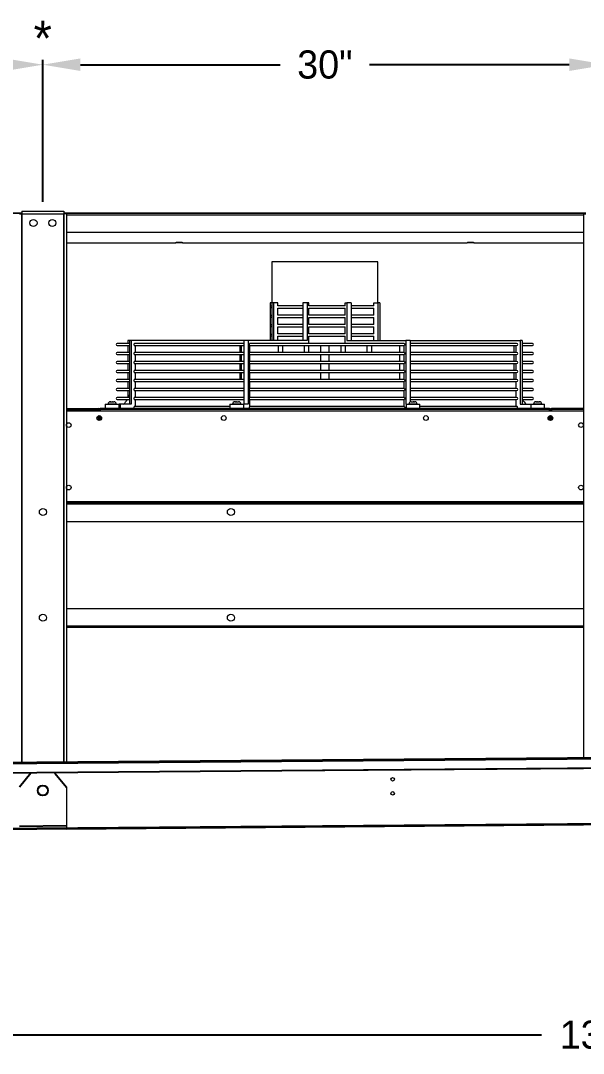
# Model space of a CAD drawing. Extents: x 6 to 271, y -23 to 146.
# Drawn here: x 154.5 to 184.5, y 37.5 to 92.4 of the extents above; entities that cross this region are included whole.
import ezdxf
from ezdxf.enums import TextEntityAlignment as Align

# ---------------------------------------------------------------- set-up
doc = ezdxf.new("R2010")
doc.units = 0
doc.header["$MEASUREMENT"] = 0
doc.layers.get('0').update_dxf_attribs({"linetype": 'CONTINUOUS'})
doc.layers.get('Defpoints').update_dxf_attribs({"linetype": 'CONTINUOUS'})
doc.dimstyles.get("Standard").update_dxf_attribs({"dimtxt": 1.5, "dimasz": 2, "dimexe": 0.25, "dimexo": 0.5, "dimgap": 0.75, "dimtad": 0, "dimtih": 1, "dimtoh": 1, "dimdec": 4, "dimzin": 0, "dimdsep": 46, "dimlunit": 5, "dimtxsty": 'STANDARD', "dimcen": 0.125, "dimclrd": 1, "dimclre": 1, "dimclrt": 1, "dimadec": 0, "dimazin": 0, "dimtfac": 1, "dimtdec": 4, "dimtofl": 0, "dimtmove": 0, "dimatfit": 3, "dimfxl": 1, "dimfrac": 2, "dimtolj": 1, "dimtzin": 0, "dimarcsym": 0})

# ---------------------------------------------------------------- blocks, each defined once
blk = doc.blocks.new('*D29')
at = {"color": 7, "lineweight": -2}
for p, q in [((125.207, 82.761), (125.207, 90.306)), ((155.707, 82.761), (155.707, 90.306)), ((127.207, 90.056), (135.332, 90.056)), ((153.707, 90.056), (145.582, 90.056))]:
    blk.add_line(p, q, dxfattribs=at)
at = {"color": 7}
for points in [[(127.207, 90.389), (127.207, 89.722), (125.207, 90.056)], [(153.707, 90.389), (153.707, 89.722), (155.707, 90.056)]]:
    blk.add_solid(points, dxfattribs=at)
at = {"layer": 'Defpoints', "color": 0}
for p in [(155.707, 90.056), (125.207, 82.261), (155.707, 82.261)]:
    blk.add_point(p, dxfattribs=at)
at = {"color": 7, "insert": (140.457, 90.056), "char_height": 1.5, "attachment_point": 5}
blk.add_mtext('\\A1;30 1/2"', dxfattribs=at)
blk = doc.blocks.new('*D30')
at = {"color": 7, "lineweight": -2}
for p, q in [((155.707, 82.761), (155.707, 90.306)), ((185.707, 82.761), (185.707, 90.306)), ((157.707, 90.056), (168.332, 90.056)), ((183.707, 90.056), (173.082, 90.056))]:
    blk.add_line(p, q, dxfattribs=at)
at = {"color": 7}
for points in [[(157.707, 90.389), (157.707, 89.722), (155.707, 90.056)], [(183.707, 90.389), (183.707, 89.722), (185.707, 90.056)]]:
    blk.add_solid(points, dxfattribs=at)
at = {"layer": 'Defpoints', "color": 0}
for p in [(185.707, 90.056), (155.707, 82.261), (185.707, 82.261)]:
    blk.add_point(p, dxfattribs=at)
at = {"color": 7, "insert": (170.707, 90.056), "char_height": 1.5, "attachment_point": 5}
blk.add_mtext('\\A1;30"', dxfattribs=at)
blk = doc.blocks.new('*D34')
at = {"color": 7, "lineweight": -2}
for p, q in [((252.728, 49.69), (252.728, 38.199)), ((117.732, 48.574), (117.732, 38.199)), ((119.732, 38.449), (182.23, 38.449)), ((250.728, 38.449), (188.23, 38.449))]:
    blk.add_line(p, q, dxfattribs=at)
at = {"color": 7}
for points in [[(119.732, 38.783), (119.732, 38.116), (117.732, 38.449)], [(250.728, 38.783), (250.728, 38.116), (252.728, 38.449)]]:
    blk.add_solid(points, dxfattribs=at)
at = {"layer": 'Defpoints', "color": 0}
for p in [(252.728, 50.19), (117.732, 49.074), (252.728, 38.449)]:
    blk.add_point(p, dxfattribs=at)
at = {"color": 7, "insert": (185.23, 38.449), "char_height": 1.5, "attachment_point": 5}
blk.add_mtext('\\A1;135"', dxfattribs=at)

msp = doc.modelspace()

# ---------------------------------------------------------------- linework, layer by layer
at = {"color": 0, "linetype": 'Continuous', "lineweight": 15}
for p, q in [((126.3216, 82.17748), (154.5926, 82.17748)), ((154.4571, 82.12577), (154.5916, 82.12577)), ((154.5916, 82.12577), (154.5916, 52.93576)), ((154.5926, 82.12577), (154.5916, 82.12577)), ((154.5926, 82.26127), (154.5926, 82.12677)), ((154.5926, 82.26127), (156.8216, 82.26127)), ((154.5926, 82.12677), (156.8216, 82.12677)), ((154.5926, 82.12577), (154.5926, 82.12677)), ((154.5926, 82.12577), (156.8216, 82.12577)), ((154.5926, 52.93577), (154.5926, 82.12577)), ((156.8216, 82.26127), (156.8216, 82.12677)), ((156.8216, 82.17748), (184.5926, 82.17748)), ((156.8216, 82.12577), (156.8216, 82.12677)), ((156.8216, 52.95419), (156.8216, 82.12577)), ((156.8226, 82.12577), (156.8216, 82.12577)), ((156.9571, 82.12577), (156.8226, 82.12577)), ((156.8226, 82.12577), (156.8226, 52.9542)), ((156.9571, 82.12577), (156.9571, 52.95531)), ((156.9571, 82.07277), (184.4571, 82.07277)), ((184.4571, 82.12577), (184.4571, 53.18259)), ((184.4571, 82.12577), (184.5916, 82.12577)), ((156.9571, 81.14402), (184.4571, 81.14402)), ((156.9571, 80.58194), (162.7696, 80.58194)), ((163.1446, 80.58194), (178.2696, 80.58194)), ((178.6446, 80.58194), (184.4571, 80.58194)), ((171.78339, 79.57227), (167.8946, 79.57227)), ((173.5196, 79.57227), (171.78339, 79.57227)), ((167.78988, 77.38127), (167.78988, 75.38627)), ((167.88326, 77.38127), (167.78988, 77.38127)), ((167.97663, 77.38127), (167.88326, 77.38127)), ((167.88326, 77.38127), (167.88326, 75.38627)), ((167.97663, 77.38127), (167.97663, 75.38627)), ((168.20206, 77.38127), (167.97663, 77.38127)), ((168.20206, 77.23045), (168.20206, 77.38127)), ((169.53742, 77.23139), (168.20206, 77.23139)), ((168.20206, 76.73045), (168.20206, 77.11232)), ((168.20206, 77.11139), (169.53742, 77.11139)), ((169.76285, 77.38127), (169.53742, 77.38127)), ((169.53742, 77.38127), (169.53742, 75.38627)), ((169.76285, 77.38127), (169.76285, 75.38627)), ((169.85623, 77.38127), (169.76285, 77.38127)), ((169.85623, 77.23045), (169.85623, 77.38127)), ((171.78339, 77.23139), (169.85623, 77.23139)), ((169.85623, 76.73045), (169.85623, 77.11232)), ((169.85623, 77.11139), (171.78339, 77.11139)), ((171.78339, 77.23139), (171.78339, 77.38127)), ((171.78339, 77.38127), (171.87677, 77.38127)), ((171.78339, 76.73138), (171.78339, 77.11139)), ((171.87677, 77.38127), (171.87677, 75.38627)), ((172.1022, 77.38127), (171.87677, 77.38127)), ((172.1022, 77.38127), (172.1022, 75.38627)), ((173.30551, 77.23139), (172.1022, 77.23139)), ((172.1022, 77.11139), (173.30551, 77.11139)), ((173.30551, 77.23139), (173.30551, 77.38127)), ((173.30551, 77.38127), (173.53093, 77.38127)), ((173.30551, 76.73138), (173.30551, 77.11139)), ((173.53093, 77.38127), (173.53093, 75.38627)), ((173.62431, 77.38127), (173.53093, 77.38127)), ((173.62431, 77.38127), (173.62431, 75.38627)), ((169.53742, 76.73138), (168.20206, 76.73138)), ((168.20206, 76.23045), (168.20206, 76.61232)), ((168.20206, 76.61138), (169.53742, 76.61138)), ((171.78339, 76.73138), (169.85623, 76.73138)), ((169.85623, 76.23045), (169.85623, 76.61232)), ((169.85623, 76.61138), (171.78339, 76.61138)), ((171.78339, 76.23138), (171.78339, 76.61138)), ((173.30551, 76.73138), (172.1022, 76.73138)), ((172.1022, 76.61138), (173.30551, 76.61138)), ((173.30551, 76.23138), (173.30551, 76.61138)), ((169.53742, 76.23138), (168.20206, 76.23138)), ((168.20206, 75.73045), (168.20206, 76.11232)), ((168.20206, 76.11138), (169.53742, 76.11138)), ((171.78339, 76.23138), (169.85623, 76.23138)), ((169.85623, 75.73045), (169.85623, 76.11232)), ((169.85623, 76.11138), (171.78339, 76.11138)), ((171.78339, 75.73139), (171.78339, 76.11138)), ((173.30551, 76.23138), (172.1022, 76.23138)), ((172.1022, 76.11138), (173.30551, 76.11138)), ((173.30551, 75.73139), (173.30551, 76.11138)), ((160.22008, 75.38627), (160.22008, 75.23138)), ((160.31345, 75.38627), (160.22008, 75.38627)), ((160.40683, 75.38627), (160.31345, 75.38627)), ((160.31345, 75.38627), (160.31345, 72.00527)), ((160.40683, 75.38627), (160.40683, 72.00527)), ((166.40191, 75.38627), (160.40683, 75.38627)), ((166.62733, 75.38627), (166.40191, 75.38627)), ((166.40191, 75.38627), (166.40191, 72.00527)), ((166.62733, 75.38627), (166.62733, 72.00527)), ((169.76285, 75.38627), (166.62733, 75.38627)), ((169.53742, 75.73139), (168.20206, 75.73139)), ((168.20206, 75.38627), (168.20206, 75.61232)), ((168.20206, 75.61138), (169.53742, 75.61138)), ((171.78339, 75.73139), (169.85623, 75.73139)), ((169.85623, 75.23138), (169.85623, 75.61232)), ((169.85623, 75.61138), (171.78339, 75.61138)), ((171.78339, 75.23138), (171.78339, 75.61138)), ((171.87677, 75.38627), (175.01229, 75.38627)), ((173.30551, 75.73139), (172.1022, 75.73139)), ((172.1022, 75.61138), (173.30551, 75.61138)), ((173.30551, 75.38627), (173.30551, 75.61138)), ((175.01229, 75.38627), (175.01229, 72.00527)), ((175.23771, 75.38627), (175.01229, 75.38627)), ((175.23771, 75.38627), (175.23771, 72.11336)), ((175.23771, 75.38627), (181.10074, 75.38627)), ((181.10074, 75.38627), (181.10074, 72.00527)), ((181.19412, 75.38627), (181.10074, 75.38627)), ((181.19412, 75.38627), (181.19412, 72.00527)), ((160.31345, 75.23138), (159.66698, 75.23138)), ((159.66698, 75.11138), (160.31345, 75.11138)), ((160.31345, 74.75272), (159.66698, 74.75272)), ((160.22008, 75.11138), (160.22008, 74.75272)), ((160.60323, 75.11138), (166.40191, 75.11138)), ((166.40191, 75.23138), (160.6033, 75.23138)), ((166.40191, 74.75272), (160.6033, 74.75272)), ((160.63225, 74.75272), (160.63225, 75.11138)), ((166.17648, 75.11138), (166.17648, 74.75272)), ((166.26986, 74.75272), (166.26986, 75.11138)), ((166.70869, 75.11138), (174.93197, 75.11138)), ((174.93197, 75.23138), (166.70882, 75.23138)), ((174.93197, 74.75272), (166.70882, 74.75272)), ((166.72071, 74.75272), (166.72071, 75.11138)), ((174.69348, 74.75272), (174.69348, 75.11138)), ((174.91891, 74.75272), (174.91891, 75.11138)), ((180.90683, 75.23138), (175.23771, 75.23138)), ((175.23771, 75.11138), (180.90683, 75.11138)), ((180.90683, 74.75272), (175.23771, 74.75272)), ((180.78194, 74.75272), (180.78194, 75.11138)), ((180.87532, 74.75272), (180.87532, 75.11138)), ((181.74721, 75.23138), (181.19412, 75.23138)), ((181.19412, 75.11138), (181.74721, 75.11138)), ((181.74721, 74.75272), (181.19412, 74.75272)), ((159.66698, 74.63272), (160.31345, 74.63272)), ((160.31345, 74.27405), (159.66698, 74.27405)), ((160.22008, 74.63272), (160.22008, 74.27405)), ((160.60323, 74.63272), (166.40191, 74.63272)), ((166.40191, 74.27405), (160.6033, 74.27405)), ((160.63225, 74.27405), (160.63225, 74.63272)), ((166.17648, 74.63272), (166.17648, 74.27405)), ((166.26986, 74.27405), (166.26986, 74.63272)), ((166.70869, 74.63272), (174.93197, 74.63272)), ((174.93197, 74.27405), (166.70882, 74.27405)), ((166.72071, 74.27405), (166.72071, 74.63272)), ((174.69348, 74.27405), (174.69348, 74.63272)), ((174.91891, 74.27405), (174.91891, 74.63272)), ((175.23771, 74.63272), (180.90683, 74.63272)), ((180.90683, 74.27405), (175.23771, 74.27405)), ((180.78194, 74.27405), (180.78194, 74.63272)), ((180.87532, 74.27405), (180.87532, 74.63272)), ((181.19412, 74.63272), (181.74721, 74.63272)), ((181.74721, 74.27405), (181.19412, 74.27405)), ((159.66698, 74.15405), (160.31345, 74.15405)), ((160.31345, 73.79539), (159.66698, 73.79539)), ((159.66698, 73.67539), (160.31345, 73.67539)), ((160.22008, 74.15405), (160.22008, 73.79539)), ((160.22008, 73.67539), (160.22008, 73.31672)), ((160.60323, 74.15405), (166.40191, 74.15405)), ((160.60323, 73.67539), (166.40191, 73.67539)), ((166.40191, 73.79539), (160.6033, 73.79539)), ((160.63225, 73.79539), (160.63225, 74.15405)), ((160.63225, 73.31672), (160.63225, 73.67539)), ((166.17648, 74.15405), (166.17648, 73.79539)), ((166.17648, 73.67539), (166.17648, 73.31672)), ((166.26986, 73.79539), (166.26986, 74.15405)), ((166.26986, 73.31672), (166.26986, 73.67539)), ((166.70869, 74.15405), (174.93197, 74.15405)), ((166.70869, 73.67539), (174.93197, 73.67539)), ((174.93197, 73.79539), (166.70882, 73.79539)), ((166.72071, 73.79539), (166.72071, 74.15405)), ((166.72071, 73.31672), (166.72071, 73.67539)), ((174.69348, 73.79539), (174.69348, 74.15405)), ((174.69348, 73.31672), (174.69348, 73.67539)), ((174.91891, 73.79539), (174.91891, 74.15405)), ((174.91891, 73.31672), (174.91891, 73.67539)), ((175.23771, 74.15405), (180.90683, 74.15405)), ((180.90683, 73.79539), (175.23771, 73.79539)), ((175.23771, 73.67539), (180.90683, 73.67539)), ((180.78194, 73.79539), (180.78194, 74.15405)), ((180.78194, 73.31672), (180.78194, 73.67539)), ((180.87532, 73.79539), (180.87532, 74.15405)), ((180.87532, 73.31672), (180.87532, 73.67539)), ((181.19412, 74.15405), (181.74721, 74.15405)), ((181.74721, 73.79539), (181.19412, 73.79539)), ((181.19412, 73.67539), (181.74721, 73.67539)), ((160.31345, 73.31672), (159.66698, 73.31672)), ((159.66698, 73.19672), (160.31345, 73.19672)), ((160.22008, 73.19672), (160.22008, 72.83806)), ((160.60323, 73.19672), (166.40191, 73.19672)), ((166.40191, 73.31672), (160.6033, 73.31672)), ((160.63225, 72.83806), (160.63225, 73.19672)), ((166.70869, 73.19672), (174.93197, 73.19672)), ((174.93197, 73.31672), (166.70882, 73.31672)), ((166.72071, 72.83806), (166.72071, 73.19672)), ((174.91891, 72.83806), (174.91891, 73.19672)), ((180.90683, 73.31672), (175.23771, 73.31672)), ((175.23771, 73.19672), (180.90683, 73.19672)), ((180.87532, 72.83806), (180.87532, 73.19672)), ((181.74721, 73.31672), (181.19412, 73.31672)), ((181.19412, 73.19672), (181.74721, 73.19672)), ((160.31345, 72.83806), (159.66698, 72.83806)), ((159.66698, 72.71806), (160.31345, 72.71806)), ((160.22008, 72.71806), (160.22008, 72.35939)), ((160.60323, 72.71806), (166.40191, 72.71806)), ((166.40191, 72.83806), (160.6033, 72.83806)), ((160.63225, 72.35939), (160.63225, 72.71806)), ((166.70869, 72.71806), (174.93197, 72.71806)), ((174.93197, 72.83806), (166.70882, 72.83806)), ((166.72071, 72.35939), (166.72071, 72.71806)), ((174.91891, 72.35939), (174.91891, 72.71806)), ((180.90683, 72.83806), (175.23771, 72.83806)), ((175.23771, 72.71806), (180.90683, 72.71806)), ((180.87532, 72.35939), (180.87532, 72.71806)), ((181.74721, 72.83806), (181.19412, 72.83806)), ((181.19412, 72.71806), (181.74721, 72.71806)), ((159.02057, 72.00527), (159.04866, 72.00527)), ((159.04866, 72.00527), (159.75857, 72.00527)), ((159.60832, 72.00627), (159.17082, 72.00627)), ((159.29482, 72.13027), (159.29497, 72.13027)), ((159.29771, 72.13027), (159.29497, 72.13027)), ((159.29771, 72.13027), (159.30821, 72.13027)), ((159.31889, 72.13027), (159.30821, 72.13027)), ((159.31889, 72.13027), (159.39493, 72.13027)), ((159.40648, 72.13027), (159.39493, 72.13027)), ((159.41276, 72.13027), (159.40648, 72.13027)), ((159.41276, 72.13027), (159.43813, 72.13027)), ((159.45268, 72.13027), (159.43813, 72.13027)), ((159.45268, 72.13027), (159.48432, 72.13027)), ((160.31345, 72.35939), (159.66698, 72.35939)), ((159.66698, 72.23939), (160.31345, 72.23939)), ((159.82386, 72.00527), (159.75857, 72.00527)), ((159.82386, 72.00527), (159.82386, 71.76127)), ((160.40683, 72.00527), (159.82386, 72.00527)), ((160.60323, 72.23939), (166.40191, 72.23939)), ((166.40191, 72.35939), (160.6033, 72.35939)), ((160.63225, 71.88072), (160.63225, 72.23939)), ((165.65023, 72.00527), (165.67831, 72.00527)), ((165.67831, 72.00527), (166.38823, 72.00527)), ((166.23798, 72.00627), (165.80047, 72.00627)), ((165.92448, 72.13027), (165.95612, 72.13027)), ((165.97066, 72.13027), (165.95612, 72.13027)), ((165.97066, 72.13027), (165.99603, 72.13027)), ((166.00231, 72.13027), (165.99603, 72.13027)), ((166.01387, 72.13027), (166.00231, 72.13027)), ((166.01387, 72.13027), (166.08991, 72.13027)), ((166.10058, 72.13027), (166.08991, 72.13027)), ((166.10058, 72.13027), (166.11109, 72.13027)), ((166.11382, 72.13027), (166.11109, 72.13027)), ((166.11382, 72.13027), (166.11398, 72.13027)), ((166.62733, 72.00527), (166.38823, 72.00527)), ((166.70869, 72.23939), (174.93197, 72.23939)), ((174.93197, 72.35939), (166.70882, 72.35939)), ((166.72071, 71.88072), (166.72071, 72.23939)), ((174.91891, 71.88072), (174.91891, 72.23939)), ((175.01229, 72.00527), (175.02597, 72.00527)), ((175.02597, 72.00527), (175.05406, 72.00527)), ((175.05406, 72.00527), (175.76397, 72.00527)), ((175.19287, 72.00627), (175.17622, 72.00627)), ((175.61372, 72.00627), (175.19287, 72.00627)), ((180.90683, 72.35939), (175.23771, 72.35939)), ((175.23771, 72.23939), (180.90683, 72.23939)), ((175.30022, 72.13027), (175.30037, 72.13027)), ((175.3031, 72.13027), (175.30037, 72.13027)), ((175.3031, 72.13027), (175.31361, 72.13027)), ((175.32429, 72.13027), (175.31361, 72.13027)), ((175.32429, 72.13027), (175.40033, 72.13027)), ((175.41188, 72.13027), (175.40033, 72.13027)), ((175.41816, 72.13027), (175.41188, 72.13027)), ((175.41816, 72.13027), (175.44353, 72.13027)), ((175.45807, 72.13027), (175.44353, 72.13027)), ((175.45807, 72.13027), (175.48972, 72.13027)), ((180.87532, 71.88072), (180.87532, 72.23939)), ((181.10074, 72.00527), (181.65562, 72.00527)), ((181.74721, 72.35939), (181.19412, 72.35939)), ((181.19412, 72.23939), (181.74721, 72.23939)), ((181.65562, 72.00527), (181.68371, 72.00527)), ((181.68371, 72.00527), (182.39362, 72.00527)), ((181.94091, 72.00627), (181.80587, 72.00627)), ((181.92987, 72.13027), (181.96152, 72.13027)), ((182.24337, 72.00627), (181.94091, 72.00627)), ((181.97606, 72.13027), (181.96152, 72.13027)), ((181.97606, 72.13027), (182.00143, 72.13027)), ((182.00771, 72.13027), (182.00143, 72.13027)), ((182.01926, 72.13027), (182.00771, 72.13027)), ((182.01926, 72.13027), (182.0953, 72.13027)), ((182.10598, 72.13027), (182.0953, 72.13027)), ((182.10598, 72.13027), (182.11649, 72.13027)), ((182.11922, 72.13027), (182.11649, 72.13027)), ((182.11922, 72.13027), (182.11937, 72.13027)), ((156.9571, 71.76127), (158.6561, 71.76127)), ((156.9571, 71.71027), (158.6561, 71.71027)), ((156.9571, 71.63627), (184.4571, 71.63627)), ((158.6561, 71.76127), (158.6561, 71.71027)), ((158.6561, 71.71027), (158.6561, 71.63627)), ((158.7071, 71.71027), (158.6571, 71.71027)), ((158.6571, 71.71027), (158.6571, 71.63627)), ((158.7071, 71.71247), (158.7071, 71.63627)), ((158.7549, 71.71247), (158.7071, 71.71247)), ((158.7549, 71.71247), (158.7549, 71.63627)), ((182.6583, 71.76127), (158.7559, 71.76127)), ((158.7559, 71.76127), (158.7559, 71.71247)), ((182.6583, 71.71247), (158.7559, 71.71247)), ((158.7559, 71.71247), (158.7559, 71.63627)), ((165.65023, 71.88072), (160.6033, 71.88072)), ((174.93197, 71.88072), (166.70882, 71.88072)), ((180.90683, 71.88072), (175.76397, 71.88072)), ((182.6583, 71.76127), (182.6583, 71.71247)), ((182.6583, 71.71247), (182.6583, 71.63627)), ((182.6593, 71.71247), (182.7071, 71.71247)), ((182.6593, 71.63627), (182.6593, 71.71247)), ((182.7071, 71.63627), (182.7071, 71.71247)), ((182.7571, 71.71027), (182.7071, 71.71027)), ((182.7571, 71.71027), (182.7571, 71.63627)), ((182.7581, 71.71027), (182.7581, 71.76127)), ((184.4571, 71.76127), (182.7581, 71.76127)), ((182.7581, 71.63627), (182.7581, 71.71027)), ((184.4571, 71.71027), (182.7581, 71.71027)), ((158.6561, 71.37539), (158.6561, 71.14715)), ((158.6571, 71.37583), (158.6571, 71.1467)), ((158.7071, 71.38627), (158.7071, 71.13627)), ((158.7549, 71.37677), (158.7549, 71.14577)), ((158.7559, 71.37635), (158.7559, 71.14619)), ((182.6583, 71.37635), (182.6583, 71.14619)), ((182.6593, 71.14577), (182.6593, 71.37677)), ((182.7071, 71.13627), (182.7071, 71.38627)), ((182.7571, 71.37583), (182.7571, 71.1467)), ((182.7581, 71.14715), (182.7581, 71.37539)), ((156.9571, 66.81227), (184.4571, 66.81227)), ((156.9571, 66.81127), (184.4571, 66.81127)), ((156.9571, 66.76127), (184.4571, 66.76127)), ((156.9571, 66.69777), (184.4571, 66.69777)), ((156.9571, 65.76127), (184.4571, 65.76127)), ((156.9571, 61.13627), (184.4571, 61.13627)), ((156.9571, 60.19977), (184.4571, 60.19977)), ((156.9571, 60.13627), (184.4571, 60.13627)), ((157.07641, 52.9563), (184.32548, 53.1815)), ((157.07677, 52.9121), (184.32584, 53.13731)), ((156.9571, 52.39866), (184.4571, 52.62594)), ((184.33007, 52.6256), (157.081, 52.40039)), ((156.9571, 51.62187), (156.9571, 49.44921)), ((156.9571, 49.44956), (184.4571, 49.67684)), ((156.9571, 49.39856), (184.4571, 49.62584))]:
    msp.add_line(p, q, dxfattribs=at)
at = {"color": 0}
for p, q in [((247.57332, 53.70423), (123.82755, 52.6815)), ((123.82791, 52.63731), (247.57368, 53.66004)), ((247.57791, 53.14832), (123.83214, 52.1256)), ((155.06764, 52.36762), (154.4571, 51.62187)), ((156.34655, 52.36762), (156.9571, 51.62187)), ((123.9571, 49.17682), (247.4571, 50.19752)), ((247.45752, 50.14652), (123.9571, 49.12582)), ((156.9571, 49.57421), (154.4571, 49.53322))]:
    msp.add_line(p, q, dxfattribs=at)
at = {"color": 0, "linetype": 'Continuous', "lineweight": 15, "flags": 128}
for points in [[(162.7696, 80.58194), (162.77719, 80.588), (162.79936, 80.59356), (162.83431, 80.59819), (162.87921, 80.60149), (162.93041, 80.60322), (162.98378, 80.60322), (163.03499, 80.60149), (163.07988, 80.59819), (163.11483, 80.59356), (163.137, 80.588), (163.1446, 80.58194)], [(163.1446, 80.58194), (163.13693, 80.58799), (163.11473, 80.59355), (163.07978, 80.59816), (163.03491, 80.60146), (162.98376, 80.60318), (162.93044, 80.60318), (162.87928, 80.60146), (162.83441, 80.59816), (162.79946, 80.59355), (162.77726, 80.58799), (162.7696, 80.58194)], [(178.2696, 80.58194), (178.27719, 80.588), (178.29936, 80.59356), (178.33431, 80.59819), (178.37921, 80.60149), (178.43041, 80.60322), (178.48378, 80.60322), (178.53499, 80.60149), (178.57988, 80.59819), (178.61483, 80.59356), (178.637, 80.588), (178.6446, 80.58194)], [(178.6446, 80.58194), (178.63693, 80.58799), (178.61473, 80.59355), (178.57978, 80.59816), (178.53491, 80.60146), (178.48375, 80.60318), (178.43044, 80.60318), (178.37928, 80.60146), (178.33441, 80.59816), (178.29946, 80.59355), (178.27726, 80.58799), (178.2696, 80.58194)], [(174.93197, 75.23138), (174.93202, 75.23138), (174.9413, 75.22621), (174.94898, 75.21168), (174.95376, 75.19028), (174.95482, 75.16565), (174.95199, 75.14201), (174.94574, 75.12337), (174.93714, 75.11293), (174.93197, 75.11138)], [(174.93197, 74.75272), (174.93622, 74.75168), (174.94459, 74.74284), (174.951, 74.72627), (174.95448, 74.70451), (174.95448, 74.68093), (174.951, 74.65917), (174.94459, 74.64259), (174.93622, 74.63376), (174.93197, 74.63272)], [(174.93197, 74.27405), (174.93622, 74.27301), (174.94459, 74.26418), (174.951, 74.2476), (174.95448, 74.22584), (174.95448, 74.20226), (174.951, 74.18051), (174.94459, 74.16393), (174.93622, 74.15509), (174.93197, 74.15405)], [(174.93197, 73.79539), (174.93622, 73.79435), (174.94459, 73.78551), (174.951, 73.76894), (174.95448, 73.74718), (174.95448, 73.7236), (174.951, 73.70184), (174.94459, 73.68526), (174.93622, 73.67643), (174.93197, 73.67539)], [(174.93197, 73.31672), (174.93622, 73.31568), (174.94459, 73.30685), (174.951, 73.29027), (174.95448, 73.26851), (174.95448, 73.24493), (174.951, 73.22317), (174.94459, 73.2066), (174.93622, 73.19776), (174.93197, 73.19672)], [(174.93197, 72.83806), (174.93622, 72.83702), (174.94459, 72.82818), (174.951, 72.8116), (174.95448, 72.78985), (174.95448, 72.76627), (174.951, 72.74451), (174.94459, 72.72793), (174.93622, 72.71909), (174.93197, 72.71806)], [(160.31345, 72.50419), (160.2749, 72.38794), (160.26293, 72.35939)], [(174.93197, 72.35939), (174.93622, 72.35835), (174.94459, 72.34952), (174.951, 72.33294), (174.95448, 72.31118), (174.95448, 72.2876), (174.951, 72.26584), (174.94459, 72.24926), (174.93622, 72.24043), (174.93197, 72.23939)], [(174.93197, 71.88072), (174.93648, 71.87955), (174.94491, 71.87028), (174.95129, 71.85312), (174.9546, 71.83083), (174.95431, 71.80692), (174.95291, 71.79614)]]:
    msp.add_lwpolyline(points, dxfattribs=at)
at = {"color": 0, "linetype": 'Continuous', "lineweight": 15}
for centre, radius in [((155.2071, 81.63627), 0.1875), ((156.2071, 81.63627), 0.1875), ((157.0821, 70.88627), 0.125), ((158.7071, 71.26127), 0.125), ((165.3321, 71.26127), 0.125), ((176.0821, 71.26127), 0.125), ((182.7071, 71.26127), 0.125), ((184.3321, 70.88627), 0.125), ((157.0821, 67.56227), 0.125), ((184.3321, 67.56227), 0.125), ((155.7071, 66.26127), 0.1875), ((165.7071, 66.26127), 0.1875), ((155.7071, 60.63627), 0.1875), ((165.7071, 60.63627), 0.1875), ((174.30955, 52.04205), 0.09375), ((174.31575, 51.29208), 0.09375)]:
    msp.add_circle(centre, radius, dxfattribs=at)
at = {"color": 0}
msp.add_circle((155.7071, 51.4462), 0.26853, dxfattribs=at)
at = {"color": 0, "linetype": 'Continuous', "lineweight": 15}
for centre, radius, start, end in [((167.8946, 77.17138), 0.06, 100.892283, 259.107717), ((167.8946, 76.67138), 0.06, 100.892283, 259.107717), ((167.8946, 76.17138), 0.06, 100.892283, 259.107717), ((167.8946, 75.67138), 0.06, 100.892283, 259.107717), ((159.66698, 75.17138), 0.06, 90, 270), ((159.66698, 74.69272), 0.06, 90, 270), ((180.90366, 75.17138), 0.06008, 273.026725, 86.973275), ((180.90354, 74.69272), 0.06009, 273.145094, 86.854906), ((181.74721, 75.17138), 0.06, 270, 90), ((181.74721, 74.69272), 0.06, 270, 90), ((159.66698, 74.21405), 0.06, 90, 270), ((180.90354, 74.21405), 0.06009, 273.143533, 86.856467), ((181.74721, 74.21405), 0.06, 270, 90), ((159.66698, 73.73539), 0.06, 90, 270), ((180.90354, 73.73539), 0.06009, 273.145094, 86.854906), ((181.74721, 73.73539), 0.06, 270, 90), ((159.66698, 73.25672), 0.06, 90, 270), ((180.90354, 73.25672), 0.06009, 273.143533, 86.856467), ((181.74721, 73.25672), 0.06, 270, 90), ((159.66698, 72.77806), 0.06, 90, 270), ((180.90354, 72.77806), 0.06009, 273.145094, 86.854906), ((181.74721, 72.77806), 0.06, 270, 90), ((159.29482, 72.00627), 0.124, 90, 180), ((159.48432, 72.00627), 0.124, 0, 90), ((159.66698, 72.29939), 0.06, 90, 270), ((159.3468, 72.76027), 1, 310.97463, 328.608789), ((165.92448, 72.00627), 0.124, 90, 180), ((166.11398, 72.00627), 0.124, 0, 90), ((175.30022, 72.00627), 0.124, 90, 180), ((175.48972, 72.00627), 0.124, 0, 90), ((180.90354, 72.29939), 0.06009, 273.145094, 86.854906), ((182.0674, 72.76027), 1, 211.391211, 229.02537), ((181.74721, 72.29939), 0.06, 270, 90), ((181.92987, 72.00627), 0.124, 90, 180), ((182.11937, 72.00627), 0.124, 0, 90), ((158.6561, 71.71027), 0.051, 0, 90), ((158.6561, 71.71027), 0.001, 0, 90), ((158.7559, 71.71247), 0.0488, 90, 180), ((158.7559, 71.71247), 0.001, 90, 180), ((180.90335, 71.82124), 0.05959, 335.099263, 86.648545), ((182.6583, 71.71247), 0.0488, 360, 90), ((182.6583, 71.71247), 0.001, 0, 90), ((182.7581, 71.71027), 0.051, 90, 180), ((182.7581, 71.71027), 0.001, 90, 180)]:
    msp.add_arc(centre, radius, start, end, dxfattribs=at)
for points in [[(154.5926, 82.13627), (126.3216, 82.13627)], [(184.5926, 82.13627), (156.8216, 82.13627)], [(156.9571, 80.58152), (162.7696, 80.58152)], [(163.1446, 80.58152), (178.2696, 80.58152)], [(178.6446, 80.58152), (184.4571, 80.58152)], [(167.8946, 79.57227), (167.8946, 77.38127)], [(173.5196, 77.38127), (173.5196, 79.57227)], [(168.21697, 75.11138), (168.21697, 74.75272)], [(168.46697, 74.75272), (168.46697, 75.11138)], [(169.60243, 75.11138), (169.60243, 74.75272)], [(169.85243, 74.75272), (169.85243, 75.11138)], [(170.4806, 75.11138), (170.4806, 74.75272)], [(170.9336, 74.75272), (170.9336, 75.11138)], [(171.56177, 75.11138), (171.56177, 74.75272)], [(171.81177, 74.75272), (171.81177, 75.11138)], [(172.94723, 75.11138), (172.94723, 74.75272)], [(173.19723, 74.75272), (173.19723, 75.11138)], [(170.4806, 74.63272), (170.4806, 74.27405)], [(170.9336, 74.27405), (170.9336, 74.63272)], [(170.4806, 74.15405), (170.4806, 73.79539)], [(170.4806, 73.67539), (170.4806, 73.31672)], [(170.9336, 73.79539), (170.9336, 74.15405)], [(170.9336, 73.31672), (170.9336, 73.67539)], [(159.02057, 72.00527), (159.02057, 71.76127)], [(159.17082, 72.00627), (159.17082, 72.00527)], [(159.29497, 72.13027), (159.291, 72.1302)], [(159.291, 72.1302), (159.29771, 72.13027)], [(159.30821, 72.13027), (159.31492, 72.1302)], [(159.31492, 72.1302), (159.31889, 72.13027)], [(159.39493, 72.13027), (159.39658, 72.1302)], [(159.39658, 72.1302), (159.41276, 72.13027)], [(159.43813, 72.13027), (159.45432, 72.1302)], [(159.45432, 72.1302), (159.45268, 72.13027)], [(159.60832, 72.00527), (159.60832, 72.00627)], [(159.75857, 71.76127), (159.75857, 72.00527)], [(165.65023, 72.00527), (165.65023, 71.76127)], [(165.80047, 72.00627), (165.80047, 72.00527)], [(165.95612, 72.13027), (165.95448, 72.1302)], [(165.95448, 72.1302), (165.97066, 72.13027)], [(165.99603, 72.13027), (166.01222, 72.1302)], [(166.01222, 72.1302), (166.01387, 72.13027)], [(166.08991, 72.13027), (166.09388, 72.1302)], [(166.09388, 72.1302), (166.10058, 72.13027)], [(166.11109, 72.13027), (166.1178, 72.1302)], [(166.1178, 72.1302), (166.11382, 72.13027)], [(166.23798, 72.00527), (166.23798, 72.00627)], [(166.38823, 71.76127), (166.38823, 72.00527)], [(175.02597, 72.00527), (175.02597, 71.76127)], [(175.17622, 72.00627), (175.17622, 72.00527)], [(175.30037, 72.13027), (175.2964, 72.1302)], [(175.2964, 72.1302), (175.3031, 72.13027)], [(175.31361, 72.13027), (175.32031, 72.1302)], [(175.32031, 72.1302), (175.32429, 72.13027)], [(175.40033, 72.13027), (175.40198, 72.1302)], [(175.40198, 72.1302), (175.41816, 72.13027)], [(175.44353, 72.13027), (175.45972, 72.1302)], [(175.45972, 72.1302), (175.45807, 72.13027)], [(175.61372, 72.00527), (175.61372, 72.00627)], [(175.76397, 71.76127), (175.76397, 72.00527)], [(181.65562, 72.00527), (181.65562, 71.76127)], [(181.80587, 72.00627), (181.80587, 72.00527)], [(181.96152, 72.13027), (181.95987, 72.1302)], [(181.95987, 72.1302), (181.97606, 72.13027)], [(182.00143, 72.13027), (182.01762, 72.1302)], [(182.01762, 72.1302), (182.01926, 72.13027)], [(182.0953, 72.13027), (182.09928, 72.1302)], [(182.09928, 72.1302), (182.10598, 72.13027)], [(182.11649, 72.13027), (182.12319, 72.1302)], [(182.12319, 72.1302), (182.11922, 72.13027)], [(182.24337, 72.00527), (182.24337, 72.00627)], [(182.39362, 71.76127), (182.39362, 72.00527)]]:
    msp.add_open_spline(points, degree=1, dxfattribs=at)
for points, knots in [([(178.6446, 80.58194), (178.6446, 80.58194), (178.6446, 80.58194), (178.6446, 80.58194), (178.6446, 80.58194), (178.6446, 80.58194), (178.6446, 80.58194)], [0, 0, 0, 0, 1, 1, 1, 1.00000059, 1.00000059, 1.00000059, 1.00000059]), ([(160.60927, 75.23017), (160.60608, 75.23071), (160.59672, 75.23229), (160.58114, 75.22747), (160.56519, 75.21666), (160.5535, 75.20041), (160.54742, 75.18098), (160.54763, 75.16044), (160.55411, 75.14118), (160.56613, 75.12518), (160.58229, 75.1149), (160.59647, 75.11048), (160.60431, 75.11185), (160.60601, 75.11214)], [0, 0, 0, 0, 0.05277535, 0.15493474, 0.25708378, 0.35921137, 0.46132298, 0.56340738, 0.66548937, 0.76757477, 0.86968129, 0.971814, 1, 1, 1, 1]), ([(160.60927, 74.7515), (160.60608, 74.75204), (160.59672, 74.75362), (160.58115, 74.7488), (160.56519, 74.738), (160.5535, 74.72174), (160.54742, 74.70232), (160.54763, 74.68177), (160.55411, 74.66251), (160.56613, 74.64651), (160.58229, 74.63623), (160.59647, 74.63182), (160.60431, 74.63318), (160.60601, 74.63348)], [0, 0, 0, 0, 0.05277589, 0.15493649, 0.25708537, 0.3592128, 0.46131862, 0.56340881, 0.66549064, 0.76757128, 0.86968074, 0.97181329, 1, 1, 1, 1]), ([(166.71125, 75.23064), (166.71094, 75.23085), (166.70813, 75.23277), (166.70249, 75.22996), (166.6954, 75.22182), (166.68976, 75.20734), (166.68627, 75.18899), (166.6853, 75.1686), (166.68697, 75.14856), (166.69109, 75.131), (166.69719, 75.11833), (166.70346, 75.11162), (166.70744, 75.11207), (166.70884, 75.11223)], [0, 0, 0, 0, 0.01292206, 0.11640417, 0.21988569, 0.32335496, 0.42680024, 0.53022598, 0.63363455, 0.73704782, 0.84047667, 0.94393021, 1, 1, 1, 1]), ([(166.71125, 74.75197), (166.71094, 74.75218), (166.70813, 74.7541), (166.70249, 74.75129), (166.6954, 74.74316), (166.68976, 74.72868), (166.68627, 74.71032), (166.6853, 74.68993), (166.68697, 74.6699), (166.69109, 74.65234), (166.69719, 74.63966), (166.70346, 74.63295), (166.70744, 74.63341), (166.70884, 74.63357)], [0, 0, 0, 0, 0.01292208, 0.11640434, 0.21988855, 0.32335376, 0.42680459, 0.5302245, 0.63363911, 0.7370474, 0.8404764, 0.94393009, 1, 1, 1, 1]), ([(160.60932, 74.2729), (160.60532, 74.27342), (160.59512, 74.27474), (160.57896, 74.26911), (160.56344, 74.25752), (160.5524, 74.24076), (160.54709, 74.22107), (160.54811, 74.20056), (160.55534, 74.18162), (160.56798, 74.16616), (160.58452, 74.15673), (160.59809, 74.15292), (160.60511, 74.15437), (160.60602, 74.15456)], [0, 0, 0, 0, 0.06582199, 0.16795446, 0.27009384, 0.37220386, 0.47429936, 0.57636872, 0.67843962, 0.78051312, 0.88261079, 0.98473469, 1, 1, 1, 1]), ([(166.71128, 74.27284), (166.70976, 74.27339), (166.70568, 74.27486), (166.69908, 74.26964), (166.69256, 74.25842), (166.68785, 74.24191), (166.6855, 74.22235), (166.68575, 74.20181), (166.68859, 74.18272), (166.69371, 74.16696), (166.70048, 74.15723), (166.70588, 74.15306), (166.70862, 74.15422), (166.70883, 74.1543)], [0, 0, 0, 0, 0.061161795, 0.164611594, 0.268051264, 0.371475691, 0.474875192, 0.578252812, 0.68162386, 0.785005955, 0.888408067, 0.991834522, 1, 1, 1, 1]), ([(160.60932, 73.79424), (160.60532, 73.79476), (160.59512, 73.79608), (160.57896, 73.79044), (160.56344, 73.77886), (160.5524, 73.7621), (160.54709, 73.7424), (160.54811, 73.72189), (160.55534, 73.70295), (160.56798, 73.68749), (160.58452, 73.67807), (160.59809, 73.67425), (160.60511, 73.67571), (160.60602, 73.6759)], [0, 0, 0, 0, 0.06582209, 0.16795635, 0.27009588, 0.37220607, 0.47429603, 0.57637149, 0.67844255, 0.78051178, 0.88260961, 0.98473466, 1, 1, 1, 1]), ([(166.71128, 73.79418), (166.70976, 73.79472), (166.70568, 73.79619), (166.69908, 73.79097), (166.69256, 73.77976), (166.68785, 73.76325), (166.6855, 73.74368), (166.68575, 73.72315), (166.68859, 73.70405), (166.69371, 73.68829), (166.70048, 73.67856), (166.70588, 73.6744), (166.70862, 73.67555), (166.70883, 73.67563)], [0, 0, 0, 0, 0.06116227, 0.16461354, 0.26805317, 0.37147756, 0.47487127, 0.57825487, 0.68162588, 0.78500793, 0.88840698, 0.99183453, 1, 1, 1, 1]), ([(160.60932, 73.31557), (160.60532, 73.31609), (160.59512, 73.31741), (160.57896, 73.31178), (160.56344, 73.30019), (160.5524, 73.28343), (160.54709, 73.26374), (160.54811, 73.24322), (160.55534, 73.22428), (160.56798, 73.20883), (160.58452, 73.1994), (160.59809, 73.19559), (160.60511, 73.19704), (160.60602, 73.19723)], [0, 0, 0, 0, 0.06582199, 0.16795446, 0.27009384, 0.37220386, 0.47429936, 0.57636872, 0.67843962, 0.78051312, 0.88261079, 0.98473469, 1, 1, 1, 1]), ([(166.71128, 73.31551), (166.70976, 73.31606), (166.70568, 73.31753), (166.69908, 73.3123), (166.69256, 73.30109), (166.68785, 73.28458), (166.6855, 73.26502), (166.68575, 73.24448), (166.68859, 73.22539), (166.69371, 73.20963), (166.70048, 73.19989), (166.70588, 73.19573), (166.70862, 73.19689), (166.70883, 73.19697)], [0, 0, 0, 0, 0.061161795, 0.164611594, 0.268051264, 0.371475691, 0.474875192, 0.578252812, 0.68162386, 0.785005955, 0.888408067, 0.991834522, 1, 1, 1, 1]), ([(160.60927, 72.83684), (160.60608, 72.83738), (160.59672, 72.83896), (160.58115, 72.83414), (160.56519, 72.82333), (160.5535, 72.80708), (160.54742, 72.78765), (160.54763, 72.76711), (160.55411, 72.74785), (160.56613, 72.73185), (160.58229, 72.72157), (160.59647, 72.71716), (160.60431, 72.71852), (160.60601, 72.71881)], [0, 0, 0, 0, 0.05277543, 0.15493633, 0.25708231, 0.35921473, 0.46132086, 0.56341136, 0.66549349, 0.76757443, 0.8696811, 0.97181396, 1, 1, 1, 1]), ([(166.71125, 72.83731), (166.71094, 72.83752), (166.70813, 72.83944), (166.70249, 72.83663), (166.6954, 72.82849), (166.68976, 72.81402), (166.68627, 72.79566), (166.6853, 72.77527), (166.68697, 72.75523), (166.69109, 72.73768), (166.69719, 72.725), (166.70346, 72.71829), (166.70744, 72.71874), (166.70884, 72.7189)], [0, 0, 0, 0, 0.01292208, 0.11640434, 0.21988855, 0.32335376, 0.42680459, 0.5302245, 0.63363911, 0.7370474, 0.8404764, 0.94393009, 1, 1, 1, 1]), ([(160.60927, 72.35818), (160.60608, 72.35871), (160.59672, 72.36029), (160.58114, 72.35547), (160.56519, 72.34467), (160.5535, 72.32842), (160.54742, 72.30899), (160.54763, 72.28845), (160.55411, 72.26918), (160.56613, 72.25319), (160.58229, 72.24291), (160.59647, 72.23849), (160.60431, 72.23985), (160.60601, 72.24015)], [0, 0, 0, 0, 0.05277536, 0.15493477, 0.25708384, 0.35921144, 0.46132026, 0.56340766, 0.66548967, 0.76757279, 0.86968088, 0.97181361, 1, 1, 1, 1]), ([(166.71125, 72.35864), (166.71094, 72.35886), (166.70813, 72.36078), (166.70249, 72.35796), (166.6954, 72.34983), (166.68976, 72.33535), (166.68627, 72.317), (166.6853, 72.2966), (166.68697, 72.27657), (166.69109, 72.25901), (166.69719, 72.24633), (166.70346, 72.23962), (166.70744, 72.24008), (166.70884, 72.24024)], [0, 0, 0, 0, 0.01292206, 0.11640415, 0.21988691, 0.32335405, 0.42680201, 0.53022773, 0.63363627, 0.73704696, 0.84047768, 0.94393018, 1, 1, 1, 1]), ([(160.60933, 71.87959), (160.60525, 71.8801), (160.59495, 71.88139), (160.57873, 71.87567), (160.56327, 71.86401), (160.55228, 71.84719), (160.54711, 71.8275), (160.54786, 71.80974), (160.55136, 71.7998), (160.55265, 71.79614)], [0, 0, 0, 0, 0.1054122, 0.26575897, 0.42610365, 0.58640714, 0.74668385, 0.90692327, 1, 1, 1, 1]), ([(166.71125, 71.87951), (166.71018, 71.88003), (166.70657, 71.88178), (166.7003, 71.87757), (166.69355, 71.86743), (166.68848, 71.85161), (166.68574, 71.83247), (166.68545, 71.813), (166.68702, 71.80139), (166.68774, 71.79614)], [0, 0, 0, 0, 0.06751503, 0.22768784, 0.38785199, 0.54799885, 0.7081088, 0.86818374, 1, 1, 1, 1])]:
    msp.add_open_spline(points, degree=3, knots=knots, dxfattribs=at)

# ---------------------------------------------------------------- texts
at = {"color": 0}
msp.add_text('*', height=1.87063, dxfattribs=at).set_placement((155.69906, 90.52788), align=Align.CENTER)

# ---------------------------------------------------------------- dimensions: what is measured, and where the dimension line sits
for base, p1, p2, picture, middle in [((155.7071, 90.05566), (125.2071, 82.26127), (155.7071, 82.26127), '*D29', (140.4571, 90.05566)), ((185.7071, 90.05566), (155.7071, 82.26127), (185.7071, 82.26127), '*D30', (170.7071, 90.05566)), ((252.72754, 38.44944), (117.73215, 49.07437), (252.72754, 50.19007), '*D34', (185.22984, 38.44944))]:
    dim = msp.add_linear_dim(base=base, p1=p1, p2=p2, dimstyle='Standard', override={"dimpost": '"', "dimclrd": 7, "dimclre": 7, "dimclrt": 7}, dxfattribs=at)
    dim.commit()
    dim.dimension.update_dxf_attribs({"geometry": picture, "text_midpoint": middle})

doc.saveas('drawing.dxf')
